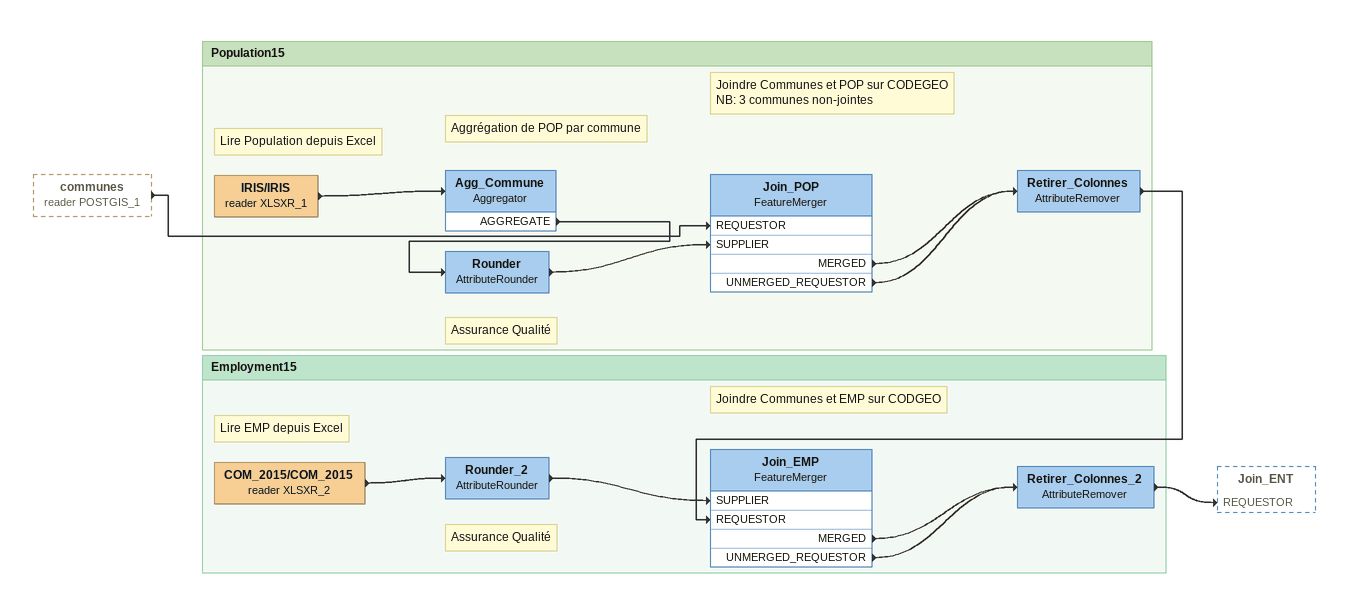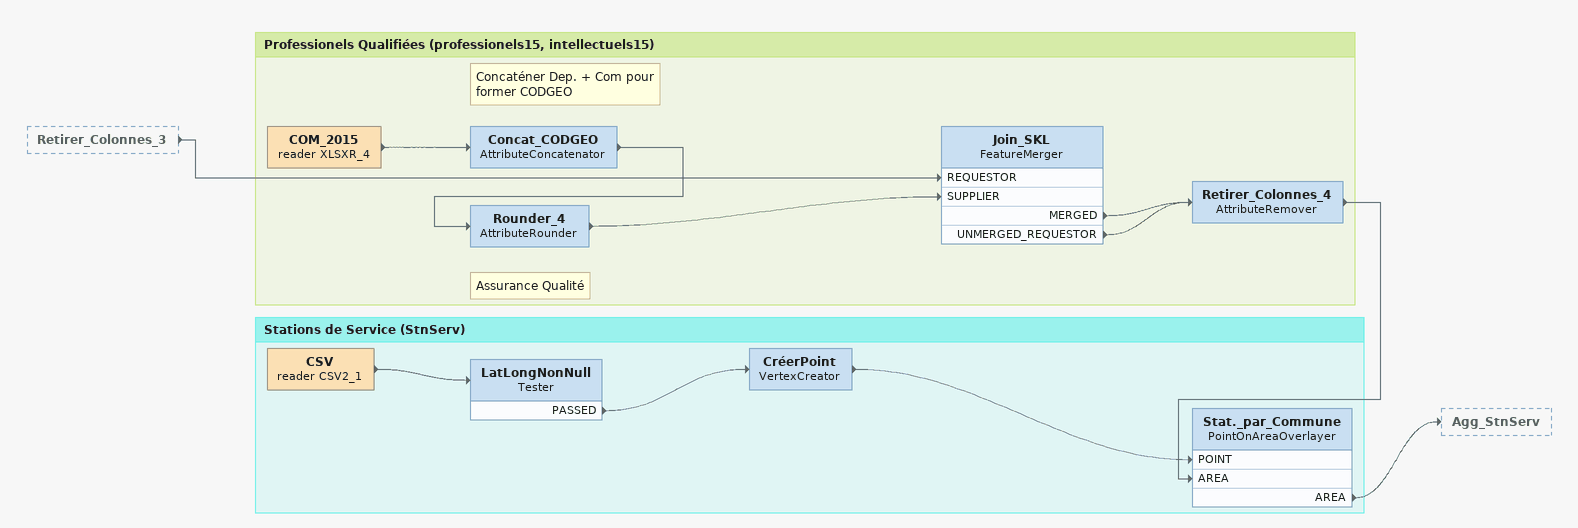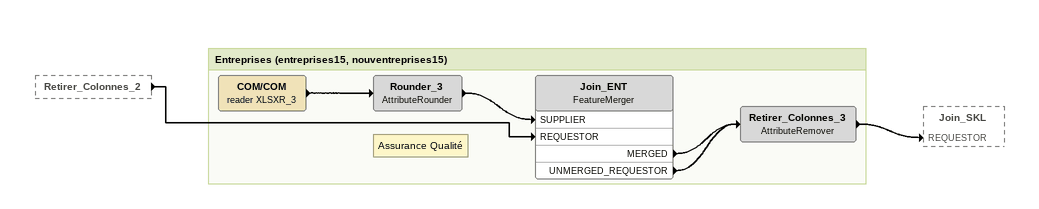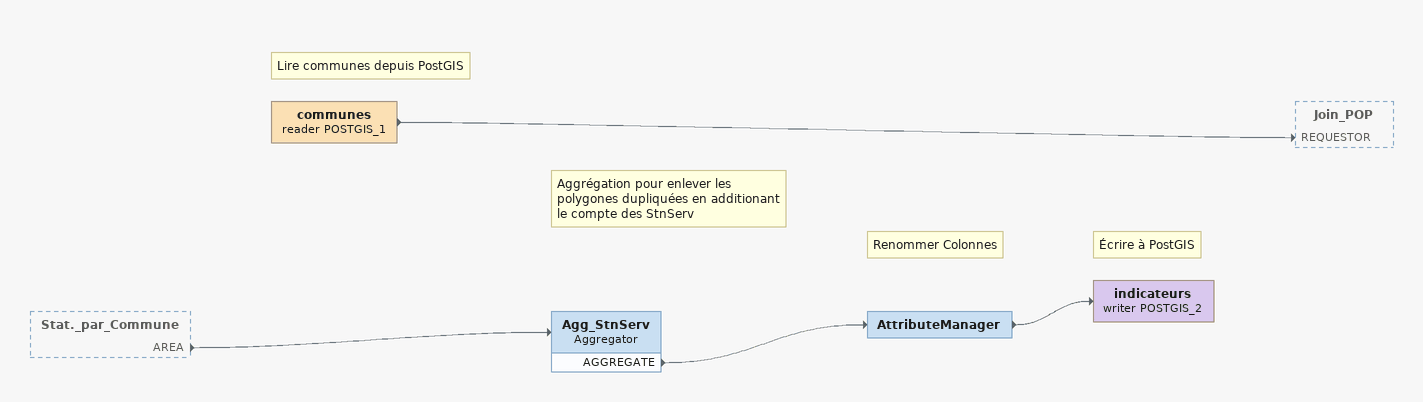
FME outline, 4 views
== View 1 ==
communes (reader POSTGIS_1) [outside]
    -> Join_POP [REQUESTOR]

Bookmark: Population15
Note: Lire Population depuis Excel
IRIS/IRIS (reader XLSXR_1)
    -> Agg_Commune
Note: Aggrégation de POP par commune
Agg_Commune: Aggregator
    AGGREGATE -> Rounder
Note: Assurance Qualité
Rounder: AttributeRounder
    -> Join_POP [SUPPLIER]
Note: Joindre Communes et POP sur CODEGEO / NB: 3 communes non-jointes
Join_POP: FeatureMerger
    MERGED -> Retirer_Colonnes
    UNMERGED_REQUESTOR -> Retirer_Colonnes
Retirer_Colonnes: AttributeRemover
    -> Join_EMP [REQUESTOR]

Bookmark: Employment15
Note: Lire EMP depuis Excel
COM_2015/COM_2015 (reader XLSXR_2)
    -> Rounder_2
Note: Assurance Qualité
Rounder_2: AttributeRounder
    -> Join_EMP [SUPPLIER]
Note: Joindre Communes et EMP sur CODGEO
Join_EMP: FeatureMerger
    MERGED -> Retirer_Colonnes_2
    UNMERGED_REQUESTOR -> Retirer_Colonnes_2
Retirer_Colonnes_2: AttributeRemover
    -> Join_ENT [REQUESTOR]

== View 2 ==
Retirer_Colonnes_3 [outside]
    -> Join_SKL [REQUESTOR]

Bookmark: Professionels Qualifiées (professionels15, intellectuels15)
COM_2015 (reader XLSXR_4)
    -> Concat_CODGEO
Note: Concaténer Dep. + Com pour former CODGEO
Concat_CODGEO: AttributeConcatenator
    -> Rounder_4
Note: Assurance Qualité
Rounder_4: AttributeRounder
    -> Join_SKL [SUPPLIER]
Join_SKL: FeatureMerger
    MERGED -> Retirer_Colonnes_4
    UNMERGED_REQUESTOR -> Retirer_Colonnes_4
Retirer_Colonnes_4: AttributeRemover
    -> Stat._par_Commune [AREA]

Bookmark: Stations de Service (StnServ)
CSV (reader CSV2_1)
    -> LatLongNonNull
LatLongNonNull: Tester
    PASSED -> CréerPoint
CréerPoint: VertexCreator
    -> Stat._par_Commune [POINT]
Stat._par_Commune: PointOnAreaOverlayer
    AREA -> Agg_StnServ

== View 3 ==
Retirer_Colonnes_2 [outside]
    -> Join_ENT [REQUESTOR]

Bookmark: Entreprises (entreprises15, nouventreprises15)
COM/COM (reader XLSXR_3)
    -> Rounder_3
Note: Assurance Qualité
Rounder_3: AttributeRounder
    -> Join_ENT [SUPPLIER]
Join_ENT: FeatureMerger
    MERGED -> Retirer_Colonnes_3
    UNMERGED_REQUESTOR -> Retirer_Colonnes_3
Retirer_Colonnes_3: AttributeRemover
    -> Join_SKL [REQUESTOR]

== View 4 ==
Stat._par_Commune [outside]
    AREA -> Agg_StnServ
Note: Lire communes depuis PostGIS
communes (reader POSTGIS_1)
    -> Join_POP [REQUESTOR]
Note: Aggrégation pour enlever les polygones dupliquées en additionant le compte des StnServ
Agg_StnServ: Aggregator
    AGGREGATE -> AttributeManager
Note: Renommer Colonnes
AttributeManager
    -> indicateurs (writer POSTGIS_2)
Note: Écrire à PostGIS
indicateurs (writer POSTGIS_2)
